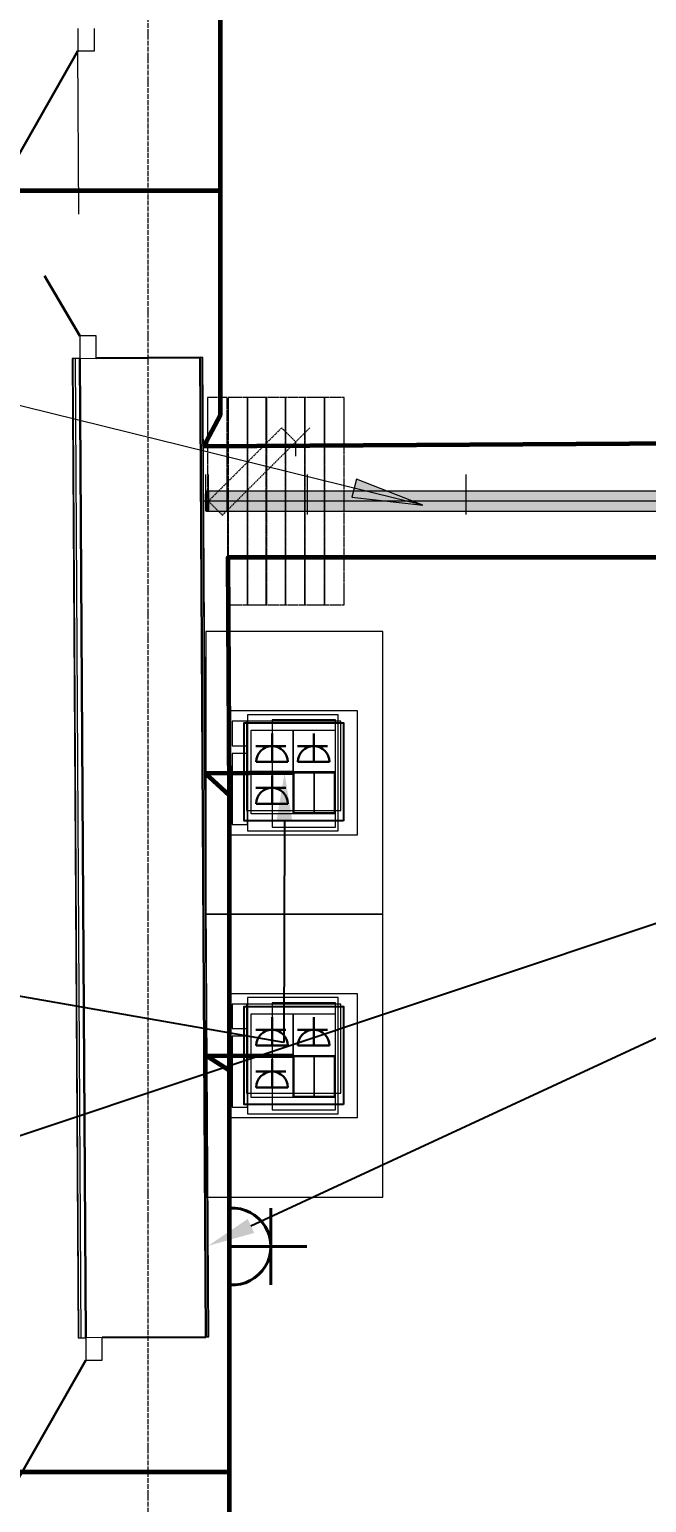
# Model space of a CAD drawing. Header units: millimetres. Extents: x -32 to 417638015, y -35 to 175284279.
# Drawn here: x 417439014 to 417441630, y 175255956 to 175262207 of the extents above; entities that cross this region are included whole.
import ezdxf
from ezdxf import colors
from ezdxf.entities.mleader import LeaderData, LeaderLine
from ezdxf.math import Vec2, Vec3

# ---------------------------------------------------------------- set-up
doc = ezdxf.new("R2010")
doc.units = ezdxf.units.MM
for name, pattern in [('ADSK_Линия сетки', [25, 20, -2.5, 0, -2.5]), ('ADSK_Осевая', [14, 10, -2, 0, -2]), ('ADSK_Штриховая_ш3 п1_5', [4.5, 3, -1.5])]:
    doc.linetypes.add(name, pattern=pattern)
for name, color, linetype, lineweight in [('_ЭМ_В полу', 26, 'Кабель в трубе', 60), ('_ЭМ_гофра', 5, 'Continuous', 60), ('Аннотация', 7, 'Continuous', 18), ('Двери', 7, 'Continuous', 9), ('Оси', 253, 'Continuous', 9), ('Перекрытие', 7, 'Continuous', 18), ('Стены несущие', 7, 'Continuous', 30), ('Стены отделка', 7, 'Continuous', 30), ('Стены штриховка', 7, 'Continuous', 9), ('ТХ', 5, 'Continuous', 0), ('ТХ_Задание ЭОМ_СС', 6, 'Continuous', 0), ('Узлы', 7, 'Continuous', 18), ('ШТРИХОВКА', 252, 'Continuous', 15), ('Электро', 250, 'Continuous', 25), ('ЭМ', 5, 'Continuous', 40), ('ЭОМ_Кабель для СУП', 150, 'Continuous', 9)]:
    doc.layers.add(name, color=color, linetype=linetype, lineweight=lineweight)
doc.layers.add('_ЭМ_Надписи', color=7, linetype='Continuous')
doc.layers.add('ВНУТРЯНКА', color=1, linetype='Continuous')
doc.layers.add('PDF _ЭОМ _розетки', color=7, linetype='Continuous', true_color=0xeb0000)
doc.layers.add('Линии', color=7, linetype='Continuous', lineweight=9, true_color=0x00a600)
doc.styles.add('ЭОМ', font='isocpeur.ttf', dxfattribs={"width": 0.85, "height": 250})
doc.linetypes.add('Кабель в трубе', pattern='A,8,[133,ltypeshp.shx,S=1,R=0,X=10,Y=1.3],-3,[130,ltypeshp.shx,S=1.5,R=-45,X=-1.5,Y=0],8', length=19)

# ---------------------------------------------------------------- blocks, each defined once
blk = doc.blocks.new('_ЭМ_ТХ2_4 Этаж')
at = {"layer": 'Узлы'}
h = blk.add_hatch(color=8, dxfattribs=at)
h.paths.add_polyline_path([(55579.1, 28450.6), (55596.5, 28468), (55561.7, 28468), (55563.2, 28466.5)])
h.paths.add_polyline_path([(55603.7, 28552), (55603.7, 28594), (55599.7, 28590), (55599.7, 28552)])
at = {"layer": 'Линии', "color": 8, "linetype": 'ADSK_Штриховая_ш3 п1_5'}
for p, q in [((55515.7, 28950), (55515.7, 28468)), ((55599.7, 28950), (55515.7, 28950)), ((55599.7, 28468), (55599.7, 28950)), ((55603.7, 28950), (55603.7, 28070)), ((55687.7, 28950), (55603.7, 28950)), ((55683.7, 28950), (55683.7, 28070)), ((55767.7, 28950), (55683.7, 28950)), ((55687.7, 28070), (55687.7, 28950)), ((55763.7, 28950), (55763.7, 28070)), ((55847.7, 28950), (55763.7, 28950)), ((55767.7, 28070), (55767.7, 28950)), ((55845.7, 28950), (55845.7, 28070)), ((55929.7, 28950), (55845.7, 28950)), ((55847.7, 28070), (55847.7, 28950)), ((55927.7, 28950), (55927.7, 28070)), ((56011.7, 28950), (55927.7, 28950)), ((55929.7, 28070), (55929.7, 28950)), ((56011.7, 28950), (56011.7, 28070)), ((56095.7, 28950), (56011.7, 28950)), ((56011.7, 28070), (56011.7, 28950)), ((56095.7, 28070), (56095.7, 28950)), ((55830.9, 28821.1), (55519.7, 28510)), ((55890.3, 28761.7), (55830.9, 28821.1)), ((55949.6, 28821.1), (55890.3, 28761.7)), ((55579.1, 28450.6), (55890.3, 28761.7)), ((55519.7, 28510), (55579.1, 28450.6)), ((55515.7, 28468), (55599.7, 28468)), ((55603.7, 28070), (55687.7, 28070)), ((55683.7, 28070), (55767.7, 28070)), ((55763.7, 28070), (55847.7, 28070)), ((55845.7, 28070), (55929.7, 28070)), ((55927.7, 28070), (56011.7, 28070)), ((56011.7, 28070), (56095.7, 28070))]:
    blk.add_line(p, q, dxfattribs=at)
at = {"layer": 'Линии', "color": 8}
for p, q in [((55890.3, 28701.7), (55890.3, 28761.7)), ((55519.7, 28468), (55519.7, 28623)), ((55940.6, 28453), (55940.6, 28623)), ((61010.6, 28552), (55519.7, 28552)), ((55519.7, 28552), (55519.7, 28468)), ((55519.7, 28468), (61010.6, 28468))]:
    blk.add_line(p, q, dxfattribs=at)
at = {"layer": 'Линии', "color": 8, "linetype": 'ADSK_Осевая', "lineweight": 18}
blk.add_line((61007.4, 28510), (55494.9, 28510), dxfattribs=at)
at = {"layer": 'ТХ', "color": 8}
for points in [[(55509.1, 27957.3), (55509.1, 26757.3), (56259.1, 26757.3), (56259.1, 27957.3)], [(56152.1, 27094.2), (56152.1, 27620.3), (55609.6, 27620.3), (55609.6, 27094.2)], [(55686.4, 27472.3), (55686.4, 27576.4), (55620.6, 27576.4), (55620.6, 27472.3)], [(55680.9, 27576.4), (55680.9, 27198.3), (56080.9, 27198.3), (56080.9, 27576.4)], [(56069.9, 27110.7), (56069.9, 27603.8), (55686.4, 27603.8), (55686.4, 27110.7)], [(56059, 27127.1), (56059, 27581.9), (55790.5, 27581.9), (55790.5, 27127.1)], [(55686.4, 27138.1), (55686.4, 27439.4), (55620.6, 27439.4), (55620.6, 27138.1)], [(55509.1, 26757.3), (55509.1, 25557.3), (56259.1, 25557.3), (56259.1, 26757.3)], [(56152.1, 25894.2), (56152.1, 26420.3), (55609.6, 26420.3), (55609.6, 25894.2)], [(56069.9, 25910.7), (56069.9, 26403.8), (55686.4, 26403.8), (55686.4, 25910.7)], [(56059, 25927.1), (56059, 26381.9), (55790.5, 26381.9), (55790.5, 25927.1)], [(55686.4, 26272.3), (55686.4, 26376.4), (55620.6, 26376.4), (55620.6, 26272.3)], [(55680.9, 26376.4), (55680.9, 25998.3), (56080.9, 25998.3), (56080.9, 26376.4)], [(55686.4, 25938.1), (55686.4, 26239.4), (55620.6, 26239.4), (55620.6, 25938.1)]]:
    blk.add_lwpolyline(points, close=True, dxfattribs=at)
blk = doc.blocks.new('План 4 этажа')
at = {"layer": 'Аннотация', "lineweight": 20}
blk.add_hatch(color=8, dxfattribs=at).paths.add_polyline_path([(50521.019, 28732.848), (50239.178, 28842.963), (50220.281, 28766.265)])
at = {"layer": 'Узлы'}
blk.add_hatch(color=8, dxfattribs=at).paths.add_polyline_path([(49690.611, 28706.902), (55102.128, 28706.902), (55102.128, 28790.902), (49602.01, 28790.902), (49602.01, 28706.902), (49647.127, 28706.902)])
at = {"layer": 'Аннотация', "color": 8, "lineweight": 20}
for p, q in [((50521.019, 28732.848), (43735.589, 30404.613)), ((50239.178, 28842.963), (50220.281, 28766.265)), ((50521.019, 28732.848), (50239.178, 28842.963)), ((50220.281, 28766.265), (50521.019, 28732.848))]:
    blk.add_line(p, q, dxfattribs=at)
at = {"layer": 'Двери', "color": 8}
for p, q in [((49057.863, 30755.1), (49058.431, 30660.102)), ((49128.43, 30660.52), (49127.862, 30755.519)), ((49058.431, 30660.102), (49128.43, 30660.52)), ((49135.66, 29450.542), (49065.662, 29450.124)), ((49065.662, 29450.124), (49066.229, 29355.125)), ((49136.228, 29355.544), (49135.66, 29450.542)), ((49066.229, 29355.125), (49136.228, 29355.544)), ((49161.063, 25199.618), (49091.064, 25199.199)), ((49091.064, 25199.199), (49091.632, 25104.201)), ((49161.631, 25104.619), (49161.063, 25199.618)), ((49091.632, 25104.201), (49161.631, 25104.619))]:
    blk.add_line(p, q, dxfattribs=at)
at = {"layer": 'Двери', "color": 8, "lineweight": 30}
for p, q in [((49058.431, 30660.102), (48605.674, 29864.969)), ((49065.662, 29450.124), (48916.638, 29704.715)), ((49091.632, 25104.201), (48638.876, 24309.068))]:
    blk.add_line(p, q, dxfattribs=at)
at = {"layer": 'Линии', "color": 8}
for p, q in [((49601.232, 28706.902), (49601.232, 28861.902)), ((50705.039, 28691.902), (50705.039, 28861.902)), ((55102.128, 28790.902), (49602.01, 28790.902)), ((49602.01, 28790.902), (49602.01, 28706.902)), ((49690.611, 28790.902), (49606.611, 28790.902)), ((49692.611, 28790.902), (49692.611, 27690.902)), ((49776.611, 28790.902), (49692.611, 28790.902)), ((49862.611, 28790.902), (49778.611, 28790.902)), ((49948.611, 28790.902), (49864.611, 28790.902)), ((50034.611, 28790.902), (49950.611, 28790.902)), ((49602.01, 28706.902), (55102.128, 28706.902))]:
    blk.add_line(p, q, dxfattribs=at)
at = {"layer": 'Линии', "color": 8, "linetype": 'ADSK_Осевая', "lineweight": 18}
blk.add_line((55222.128, 28748.902), (49595.446, 28748.902), dxfattribs=at)
at = {"layer": 'Оси', "color": 8, "linetype": 'ADSK_Линия сетки'}
blk.add_line((49356.505, -3353.101), (49356.505, 43685.833), dxfattribs=at)
at = {"layer": 'Перекрытие', "color": 8}
blk.add_line((49062.569, 29967.614), (49058.431, 30660.102), dxfattribs=at)
at = {"layer": 'Стены несущие', "color": 8}
for p, q in [((49066.229, 29355.125), (49091.064, 25199.199)), ((49091.064, 25199.199), (49066.235, 29354.125)), ((49576.22, 29358.173), (49136.228, 29355.544)), ((49576.22, 29358.173), (49601.055, 25202.247)), ((49161.063, 25199.618), (49601.055, 25202.247))]:
    blk.add_line(p, q, dxfattribs=at)
at = {"layer": 'Стены отделка', "color": 8, "lineweight": 9}
for p, q in [((49066.229, 29355.125), (49034.23, 29354.934)), ((49034.23, 29354.934), (49059.065, 25199.008)), ((49046.23, 29355.006), (49046.236, 29354.006)), ((49066.235, 29354.125), (49066.229, 29355.125)), ((49588.22, 29358.245), (49576.22, 29358.173)), ((49613.055, 25202.319), (49588.22, 29358.245)), ((49059.065, 25199.008), (49091.064, 25199.199)), ((49613.051, 25202.995), (49601.051, 25202.923)), ((49601.051, 25202.923), (49601.055, 25202.247)), ((49601.055, 25202.247), (49613.055, 25202.319)), ((49613.055, 25202.319), (49613.051, 25202.995)), ((49613.055, 25202.319), (49613.055, 25202.319))]:
    blk.add_line(p, q, dxfattribs=at)
at = {"layer": 'Стены штриховка', "color": 8}
for p, q in [((49036.23, 29354.946), (49061.065, 25199.02)), ((49046.236, 29354.006), (49071.065, 25199.08)), ((49611.055, 25202.307), (49586.22, 29358.233)), ((49611.055, 25202.307), (49611.051, 25202.983))]:
    blk.add_line(p, q, dxfattribs=at)
blk = doc.blocks.new('Блок из 4 розеток')
for points in [[(-209, 203.1), (-124.1, 203.1), (-124.1, 33.5), (-209, 33.5)], [(-124.1, 203.1), (-39.1, 203.1), (-39.1, 33.5), (-124.1, 33.5)]]:
    blk.add_lwpolyline(points, close=True)
at = {"layer": 'PDF _ЭОМ _розетки', "color": 3, "linetype": 'Continuous', "lineweight": 25, "transparency": 33554687}
blk.add_lwpolyline([(0, 0), (-421.6, 0), (-421.6, 415.2), (0, 415.2)], close=True, dxfattribs=at)
at = {"layer": 'PDF _ЭОМ _розетки', "color": 7, "linetype": 'Continuous', "lineweight": 20, "transparency": 33554687}
for points in [[(-213.4, 384.9), (-213.4, 207), (-391.2, 207), (-391.2, 384.9)], [(-35.6, 384.9), (-35.6, 207), (-213.4, 207), (-213.4, 384.9)], [(-213.4, 207), (-213.4, 29.2), (-391.2, 29.2), (-391.2, 207)], [(-35.6, 207), (-35.6, 29.2), (-213.4, 29.2), (-213.4, 207)]]:
    blk.add_lwpolyline(points, close=True, dxfattribs=at)
at = {"layer": 'ВНУТРЯНКА', "color": 5, "lineweight": 30, "ltscale": 100, "transparency": 33554687}
for p, q in [((-244.3, 317), (-372.2, 317)), ((-67.6, 317), (-195.5, 317)), ((-244.3, 139.2), (-372.2, 139.2))]:
    blk.add_line(p, q, dxfattribs=at)
at = {"layer": 'Электро', "color": 5, "lineweight": 30, "transparency": 33554687}
for p, q in [((-303.2, 249.8), (-303.2, 369.9)), ((-126.5, 249.8), (-126.5, 369.9)), ((-370.4, 249.8), (-235.9, 249.8)), ((-303.2, 72), (-303.2, 192.1)), ((-193.7, 249.8), (-59.2, 249.8)), ((-370.4, 72), (-235.9, 72))]:
    blk.add_line(p, q, dxfattribs=at)
at = {"layer": 'Электро', "color": 5, "lineweight": 30, "transparency": 33554687, "extrusion": (0, 0, -1)}
for centre in [(-303.2, 249.7), (-126.5, 249.7), (-303.2, 71.9)]:
    blk.add_ellipse(centre, major_axis=(-47.6, -47.6), ratio=1, start_param=0.787621, end_param=3.924768, dxfattribs=at)
blk = doc.blocks.new('1м розетка IP20')
at = {"layer": 'ЭМ', "color": 5}
for p, q in [((-10.5, 162.7), (-10.5, -162.7)), ((163.1, 162.7), (163.1, -162.7)), ((-10.5, 0), (315.5, 0))]:
    blk.add_line(p, q, dxfattribs=at)
blk.add_arc((0, 0), 163.1, 266.31959, 93.68041, dxfattribs=at)

msp = doc.modelspace()

# ---------------------------------------------------------------- linework, layer by layer
at = {"layer": '_ЭМ_В полу', "ltscale": 25}
for points in [[(417444266.2, 175260464.5), (417439751.4, 175260437.5)], [(417440133.8, 175259051.8), (417439759.7, 175259049.6)], [(417440133.8, 175257851.8), (417439766.9, 175257849.6)]]:
    msp.add_lwpolyline(points, dxfattribs=at)
at = {"layer": '_ЭМ_гофра', "linetype": 'ByBlock'}
for points in [[(417439822.7, 175265923.8), (417439822.7, 175260569.3), (417439751.4, 175260437.5)], [(417439822.7, 175261522.1), (417438899.9, 175261521.7)], [(417439862.4, 175258955.9), (417439856.2, 175259967.8), (417445568.1, 175259967.8), (417445568.1, 175259819.7)], [(417444786.8, 175252757.7), (417441195.4, 175252757.7), (417441195.4, 175255391.6), (417439862.4, 175255391.6), (417439862.4, 175258955.9), (417439759.7, 175259049.6)], [(417439766.9, 175257849.6), (417439862.4, 175257789.4)], [(417439862.4, 175256084.5), (417438900.3, 175256083.9)]]:
    msp.add_lwpolyline(points, dxfattribs=at)

# ---------------------------------------------------------------- block references
at = {"layer": 'ТХ_Задание ЭОМ_СС', "lineweight": 50}
msp.add_blockref('_ЭМ_ТХ2_4 Этаж', (417384252.5, 175231694.6), dxfattribs=at)
at = {"layer": 'ШТРИХОВКА'}
msp.add_blockref('План 4 этажа', (417390161, 175231455.7), dxfattribs=at)
at = {"layer": 'ЭМ'}
msp.add_blockref('1м розетка IP20', (417439874, 175257041.9), dxfattribs=at)
at = {"layer": 'ЭОМ_Кабель для СУП', "color": 217, "linetype": 'ByBlock', "lineweight": 40, "true_color": 0x93278f, "transparency": 33554687}
for p in [(417440345.5, 175258848.7), (417440345.5, 175257644.8)]:
    msp.add_blockref('Блок из 4 розеток', p, dxfattribs=at)

# ---------------------------------------------------------------- leaders
at = {"layer": '_ЭМ_Надписи', "color": 7, "ltscale": 5}
ml = msp.add_multileader_mtext('Standard', dxfattribs=at)
ml.set_content('{\\fGOST Common|b0|i0|c204|p34;\\W0.9;\\C256;4ЩРС-2\\fISOCPEUR|b0|i0|c204|p34;\\W0.85; Гр.2 Резерв\\P\\fGOST Common|b0|i0|c0|p34;\\W0.9;h=\\fGOST Common|b0|i0|c204|p34;1\\fGOST Common|b0|i0|c0|p34;.\\fGOST Common|b0|i0|c204|p34;8м}', color=1, style='ЭОМ')
ml.set_leader_properties()
ml.build(insert=Vec2(0, 0))
ml.multileader.update_dxf_attribs({"text_left_attachment_type": 6, "text_right_attachment_type": 6, "dogleg_length": 0, "arrow_head_size": 200})
ctx = ml.context
ctx.base_point, ctx.char_height, ctx.arrow_head_size, ctx.landing_gap_size, ctx.plane_origin = Vec3(417433146.8, 175262868.3), 250, 200, 0, Vec3(417427262.6, 175281903.6)
ctx.left_attachment, ctx.right_attachment = 6, 6
notes = []
notes.append((ctx, [(1, (1, 1, 0), (417434820.5, 175262868.3), (-1, 0), 0, [(0, [(417439822.7, 175262554.6)], 0, [])])]))
ctx.mtext.insert, ctx.mtext.width, ctx.mtext.defined_height, ctx.mtext.flow_direction = Vec3(417433146.8, 175263168.3), 1906.016, 545.6, 5
ml = msp.add_multileader_mtext('Standard', dxfattribs=at)
ml.set_content('{\\fGOST Common|b0|i0|c204|p34;\\W0.9;\\C256;4ЩРС-2\\fISOCPEUR|b0|i0|c204|p34;\\W0.85; Гр.6 Резерв\\P\\fGOST Common|b0|i0|c0|p34;\\W0.9;h=\\fGOST Common|b0|i0|c204|p34;1\\fGOST Common|b0|i0|c0|p34;.\\fGOST Common|b0|i0|c204|p34;8м}', color=1, style='ЭОМ')
ml.set_leader_properties()
ml.build(insert=Vec2(0, 0))
ml.multileader.update_dxf_attribs({"text_left_attachment_type": 6, "text_right_attachment_type": 6, "dogleg_length": 0, "arrow_head_size": 200})
ctx = ml.context
ctx.base_point, ctx.char_height, ctx.arrow_head_size, ctx.landing_gap_size, ctx.plane_origin = Vec3(417433587.1, 175256272.2), 250, 200, 0, Vec3(417427085.5, 175277219.6)
ctx.left_attachment, ctx.right_attachment = 6, 6
notes.append((ctx, [(1, (1, 1, 0), (417435260.9, 175256272.2), (-1, 0), 0, [(2, [(417439771.7, 175257045.1), (417445394.6, 175259657), (417445394.6, 175259657)], 0, [])])]))
ctx.mtext.insert, ctx.mtext.width, ctx.mtext.defined_height, ctx.mtext.flow_direction = Vec3(417433587.1, 175256572.2), 1906.016, 545.6, 5
ml = msp.add_multileader_mtext('Standard', dxfattribs=at)
ml.set_content('{\\fGOST Common|b0|i0|c0|p34;\\W0.9;\\C256;4\\fGOST Common|b0|i0|c204|p34;ЩРС\\fGOST Common|b0|i0|c0|p34;-2\\fISOCPEUR|b0|i0|c204|p34;\\W0.85; Гр.9\\P\\W1;\\C0;ноутбук}', color=1, style='ЭОМ')
ml.set_leader_properties()
ml.build(insert=Vec2(0, 0))
ml.multileader.update_dxf_attribs({"text_left_attachment_type": 6, "text_right_attachment_type": 6, "dogleg_length": 0, "arrow_head_size": 200})
ctx = ml.context
ctx.base_point, ctx.char_height, ctx.arrow_head_size, ctx.landing_gap_size, ctx.plane_origin = Vec3(417433127.2, 175258833.7, -64.3), 250, 200, 0, Vec3(417418192.1, 175268092.6, -64.3)
ctx.left_attachment, ctx.right_attachment = 6, 6
notes.append((ctx, [(1, (1, 1, 0), (417434800.9, 175258833.7, -64.3), (-1, 0), 0, [(1, [(417440095.3, 175259051.8, -64.3), (417440092.6, 175257908.4, -64.3)], 0, [])])]))
ctx.mtext.insert, ctx.mtext.width, ctx.mtext.defined_height, ctx.mtext.flow_direction = Vec3(417433127.2, 175259158.7, -64.3), 3095.852, 545.6, 5
for ctx, leaders in notes:
    for number, flags, end, landing, length, lines in leaders:
        leader = LeaderData()
        leader.index, (leader.has_last_leader_line, leader.has_dogleg_vector, leader.attachment_direction) = number, flags
        leader.last_leader_point, leader.dogleg_vector, leader.dogleg_length = Vec3(end), Vec3(landing), length
        for number, points, colour, breaks in lines:
            line = LeaderLine()
            line.index, line.vertices, line.color, line.breaks = number, Vec3.list(points), colors.encode_raw_color(colour), breaks
            leader.lines.append(line)
        ctx.leaders.append(leader)

doc.saveas('drawing.dxf')
